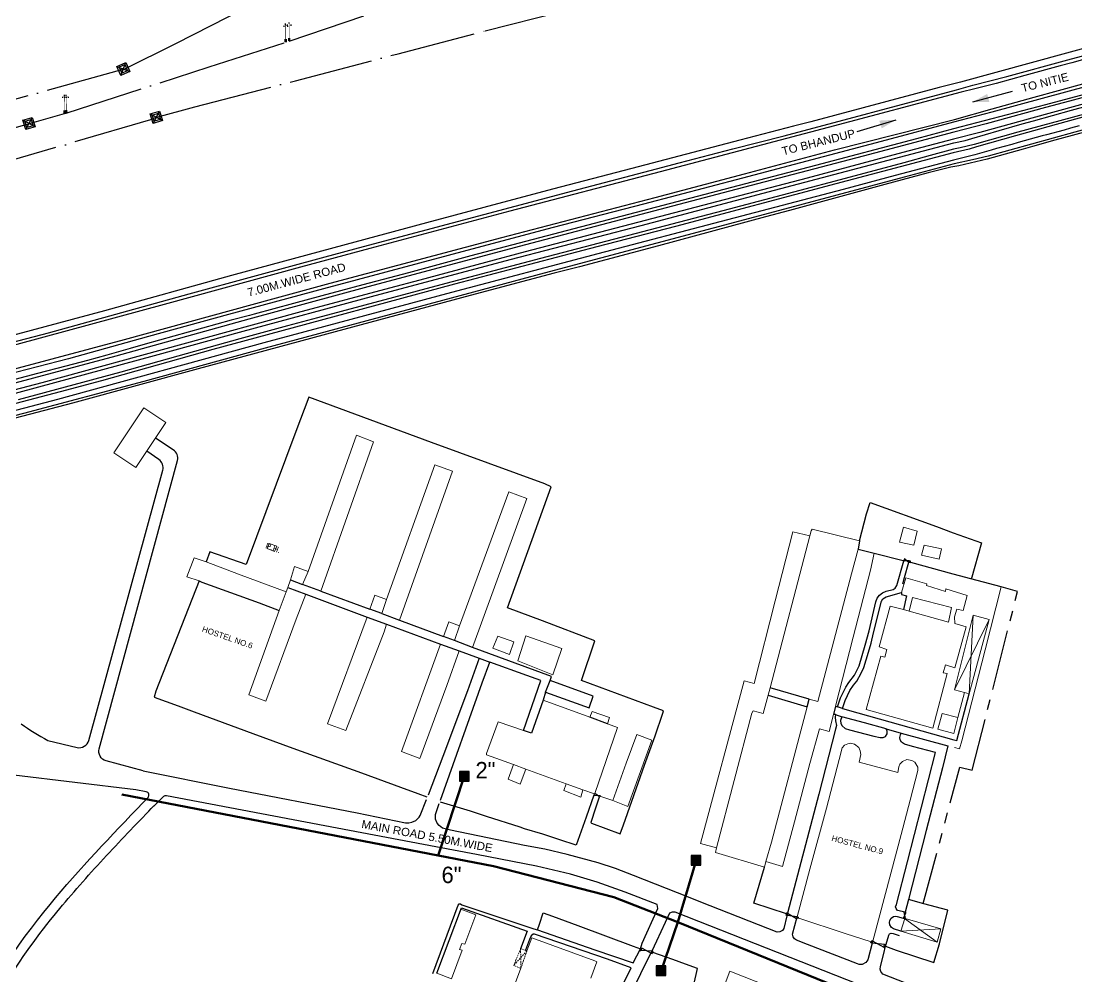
# Model space of a CAD drawing. Header units: millimetres. Extents: x 783 to 2788, y -521 to 1643.
# Drawn here: x 1345.2 to 1667, y 796.4 to 1087.6 of the extents above; entities that cross this region are included whole.
import ezdxf

# ---------------------------------------------------------------- set-up
doc = ezdxf.new("R2010")
doc.units = ezdxf.units.MM
for name, pattern in [('ACAD_ISO04W100', [30, 24, -3, 0, -3]), ('DASHED', [0.75, 0.5, -0.25]), ('PHANTOM2', [31.75, 15.875, -3.175, 3.175, -3.175, 3.175, -3.175])]:
    doc.linetypes.add(name, pattern=pattern)
for name, color, linetype, lineweight in [('Building', 1, 'Continuous', 9), ('Shed', 12, 'DASHED', 9), ('Water Supply Line', 5, 'Continuous', 50)]:
    doc.layers.add(name, color=color, linetype=linetype, lineweight=lineweight)
for name, color, linetype in [('Compound Wall', 203, 'Continuous'), ('Electric Pole', 7, 'Continuous'), ('Fencing', 7, 'FENCELINE3'), ('Gate', 3, 'Continuous'), ('H.T.Line', 96, 'ACAD_ISO04W100'), ('Pipe Line', 211, 'Continuous'), ('Road', 7, 'Continuous'), ('Text Building', 7, 'Continuous'), ('Text Road', 3, 'Continuous'), ('Tower', 30, 'Continuous'), ('Water Line Dia Text', 7, 'Continuous'), ('Water Meter', 11, 'Continuous')]:
    doc.layers.add(name, color=color, linetype=linetype)
doc.styles.add('ROMAND', font='sanss___.ttf', dxfattribs={"height": 5})
doc.linetypes.add('FENCELINE3', pattern='A,0.5,-0.2,["X",Standard,S=0.1,R=0,X=-0.1,Y=-0.05],-0.25', length=0.95)

# ---------------------------------------------------------------- blocks, each defined once
blk = doc.blocks.new('ELEPOLE')
at = {"layer": 'Electric Pole', "color": 4, "linetype": 'Continuous'}
for points, const_width in [([(0, 10.07), (-1.54, 10.07)], 0.15), ([(0, 1.91), (0, 10.71)], 0.3), ([(0, 10.07), (1.54, 10.07)], 0.15)]:
    blk.add_lwpolyline(points, dxfattribs=dict(at, const_width=const_width))
at = {"layer": 'Electric Pole', "color": 16, "linetype": 'Continuous', "const_width": 0.15}
for points in [[(-1.4, 9.72), (-0.84, 9.72)], [(-1.4, 9.41), (-0.84, 9.41)], [(0.28, 11.36), (-0.28, 11.36)], [(0.28, 11.05), (-0.28, 11.05)], [(1.4, 9.72), (0.84, 9.72)], [(1.4, 9.41), (0.84, 9.41)]]:
    blk.add_lwpolyline(points, dxfattribs=at)
at = {"layer": 'Electric Pole', "color": 4, "linetype": 'Continuous'}
for points in [[(-1.12, 10.07), (-1.12, 9.41)], [(0, 10.71), (0, 11.36)], [(1.12, 10.07), (1.12, 9.41)]]:
    blk.add_lwpolyline(points, dxfattribs=at)
at = {"layer": 'Electric Pole', "color": 8, "linetype": 'Continuous', "const_width": 1.5}
blk.add_lwpolyline([(0, 0), (0, 1.91)], dxfattribs=at)
blk = doc.blocks.new('ARROWS')
blk.add_line((-0.25, 0), (0.25, 0))
blk.add_solid([(0.25, 0), (0.05, 0.05), (0.05, -0.05)])
at = {"flags": 1}
for tag in ['SLOPE', 'RATE']:
    blk.add_attdef(tag, (-0.3, -0.3), '', height=0.05, dxfattribs=at)
blk = doc.blocks.new('TOWER')
at = {"layer": 'Tower'}
for p, q in [((0, 0), (6, 6)), ((6, 0), (0, 6))]:
    blk.add_line(p, q, dxfattribs=at)
for points in [[(0, 6), (6, 6), (6, 0), (0, 0)], [(1, 5), (5, 5), (5, 1), (1, 1)]]:
    blk.add_lwpolyline(points, close=True, dxfattribs=at)
blk = doc.blocks.new('ACAD-Master Plan')
at = {"layer": 'Building'}
blk.add_lwpolyline([(-1046.87, 1246.97), (-1040.21, 1242.45), (-1049.31, 1228.78), (-1056.02, 1233.28)], close=True, dxfattribs=at)
at = {"layer": 'Building', "linetype": 'Continuous'}
for points in [[(-992.98, 1191.05), (-976.93, 1236.59), (-982.09, 1238.57), (-996.84, 1197.06)], [(-972.99, 1188.58), (-958.18, 1229.56), (-952.83, 1227.6), (-969.01, 1182.21)], [(-946.72, 1173.91), (-930.18, 1219.33), (-935.64, 1221.33), (-950.72, 1180.49)], [(-843.96, 1207.95), (-843.54, 1209.5), (-843.19, 1209.96), (-828.73, 1206.42)], [(-872.36, 1112.84), (-877.26, 1114.16), (-863.96, 1163.76), (-860.93, 1162.91), (-854.44, 1188.1), (-849.05, 1209.14), (-843.96, 1207.95)], [(-843.96, 1207.95), (-856.05, 1161.58)], [(-844.09, 1158.13), (-841.51, 1157.46), (-831.26, 1196.4), (-829.18, 1203.92)], [(-1027.93, 1199.99), (-1031.57, 1201.28), (-1033.84, 1195.47), (-1030.09, 1194.22)], [(-824.27, 1202.64), (-825.46, 1197.52), (-830.72, 1177.03), (-836.07, 1156.02)], [(-1003.5, 1190.87), (-1018.09, 1196.23), (-1027.93, 1199.99)], [(-1002.22, 1194.48), (-1001.01, 1198.6), (-996.84, 1197.06)], [(-1003.07, 1192.19), (-1002.22, 1194.48)], [(-998.54, 1193.1), (-996.84, 1197.06)], [(-815.97, 1190.64), (-814.67, 1195.14), (-808.3, 1193.33), (-808.35, 1192.76), (-802.55, 1191), (-802.44, 1191.74), (-795.96, 1189.77), (-797.17, 1185.22), (-799.08, 1185.56), (-799.84, 1183.23), (-799.74, 1181.18), (-796.22, 1180.24), (-799.68, 1167.73), (-802.52, 1168.58), (-803.25, 1166.24), (-802.1, 1165.95), (-806.44, 1149.35), (-826.71, 1154.97), (-822.32, 1171.29), (-821.05, 1171), (-820.48, 1173.28), (-822.77, 1174.07), (-819.4, 1186.47), (-815.32, 1185.45)], [(-1005.63, 1185.21), (-1003.5, 1190.87)], [(-1003.5, 1190.87), (-1003.07, 1192.19)], [(-1005.63, 1185.21), (-1014.89, 1159.47), (-1009.74, 1157.57), (-1000.43, 1182.53), (-997.51, 1190.16)], [(-972.99, 1188.58), (-976.52, 1189.81), (-978.04, 1185.55)], [(-972.99, 1188.58), (-974.41, 1184.25)], [(-813.65, 1185), (-815.32, 1185.45)], [(-978.79, 1183.2), (-990.89, 1150.62), (-985.36, 1148.63), (-973.67, 1178.7), (-972.95, 1181.07)], [(-955.53, 1177.24), (-953.98, 1181.72), (-950.72, 1180.49)], [(-950.72, 1180.49), (-952.27, 1176.03)], [(-950.83, 1172.92), (-954.59, 1162.28), (-962.74, 1140.07), (-968.35, 1142.26), (-956.44, 1174.96)], [(-872.36, 1112.84), (-861.55, 1153.9), (-861.2, 1154.58), (-858.1, 1153.84), (-856.61, 1159.36)], [(-856.05, 1161.58), (-856.61, 1159.36)], [(-925.21, 1157.84), (-910.94, 1152.66)], [(-844.72, 1155.83), (-855.56, 1114.54), (-857.3, 1108.69)], [(-857.3, 1108.69), (-852.25, 1107.21), (-848.61, 1120.77), (-843.88, 1138.56), (-840.96, 1149.12), (-838.04, 1148.35), (-836.71, 1153.45)], [(-931.14, 1148.64), (-938.94, 1151.29), (-942.43, 1141.65), (-942.44, 1141.19), (-934.27, 1138.23)], [(-905.57, 1150.69), (-902.53, 1149.54), (-909.43, 1129.4)], [(-824.74, 1084.44), (-820.87, 1098.93), (-816.11, 1116.93), (-813.32, 1127.36), (-810.96, 1136.38), (-811.04, 1137.48), (-811.95, 1138.94), (-812.81, 1139.51), (-814.32, 1139.75), (-815.63, 1139.22), (-816.44, 1138.36), (-816.76, 1137.51), (-817.08, 1135.84), (-828.86, 1138.95), (-828.42, 1141.35), (-828.55, 1142.41), (-828.93, 1143.46), (-830.28, 1144.48), (-831.5, 1144.72), (-832.36, 1144.6), (-833.38, 1144.11), (-834.01, 1143.32), (-835.01, 1139.74), (-838.85, 1125), (-843.96, 1106.33), (-847.82, 1091.88)], [(-934.27, 1138.23), (-935.91, 1133.8), (-932.16, 1132.29), (-930.5, 1136.88)], [(-930.5, 1136.88), (-934.27, 1138.23)], [(-918.15, 1132.39), (-930.5, 1136.88)], [(-918.15, 1132.39), (-918.94, 1130.35), (-913.7, 1128.34), (-913.09, 1130.5)], [(-913.09, 1130.5), (-918.15, 1132.39)], [(-909.53, 1129.27), (-913.09, 1130.5)], [(-872.36, 1112.84), (-872.69, 1111.4), (-857.78, 1106.98)], [(-857.3, 1108.69), (-857.78, 1106.98)], [(-825.51, 1084.35), (-832.88, 1086.7), (-847.54, 1091.55)], [(-930.15, 1081.45), (-928.67, 1085.46), (-909.49, 1078.46), (-908.83, 1078.13), (-910.64, 1073.14)], [(-932, 1076.15), (-936.33, 1064.48)]]:
    blk.add_lwpolyline(points, dxfattribs=at)
for points in [[(-815.41, 1210.53), (-816.57, 1206.03), (-812.24, 1205.06), (-811.2, 1209.37)], [(-1008.74, 1205.62), (-1006.41, 1204.76), (-1007.1, 1203.21), (-1009.32, 1204.06)], [(-809.02, 1205.13), (-809.86, 1202), (-804.48, 1200.84), (-803.77, 1203.97)], [(-813.65, 1185), (-801.7, 1181.68), (-800.69, 1186.1), (-812.64, 1189.16)], [(-939.05, 1177.41), (-934.11, 1175.59), (-935.47, 1171.73), (-940.55, 1173.66)], [(-930.48, 1177.51), (-919.46, 1173.58), (-922.26, 1165.6), (-932.95, 1169.82)], [(-798.79, 1152.58), (-800.07, 1147.75), (-804.89, 1149.01), (-803.6, 1153.81)], [(-957.61, 1074.68), (-950.27, 1094.21), (-945.71, 1092.49), (-949.08, 1083.54), (-949.94, 1083.71), (-950.67, 1081.92), (-949.86, 1081.63), (-953.17, 1072.96)], [(-868.25, 1075.25), (-841.28, 1064.61), (-843.59, 1058.75), (-870.57, 1069.39)]]:
    blk.add_lwpolyline(points, close=True, dxfattribs=at)
at = {"layer": 'Building'}
for points in [[(-785.63, 1192.39), (-790.46, 1173.23), (-797.63, 1145.5), (-798.25, 1143), (-799.87, 1143.48)], [(-799.81, 1161.03), (-794.12, 1183.77)], [(-789.27, 1182.46), (-799.81, 1161.03)], [(-795.35, 1159.76), (-794.12, 1183.77)], [(-789.27, 1182.46), (-795.35, 1159.76)], [(-794.12, 1183.77), (-789.27, 1182.46)], [(-796.76, 1160.15), (-799.81, 1161.03)], [(-798.79, 1152.58), (-796.76, 1160.15)], [(-796.76, 1160.15), (-795.35, 1159.76)]]:
    blk.add_lwpolyline(points, dxfattribs=at)
at = {"layer": 'Compound Wall', "linetype": 'Continuous'}
for points in [[(-908.14, 1128.28), (-909.26, 1125), (-910.7, 1120.63), (-910.6, 1120.47), (-910.45, 1120.36), (-901.73, 1117.17), (-900.72, 1119.89), (-894.3, 1138.01), (-891.08, 1146.98), (-888.67, 1153.95), (-888.5, 1154.59), (-891.61, 1155.69), (-913.48, 1163.87), (-909.43, 1175.98), (-925.36, 1182), (-936.09, 1186), (-922.79, 1222.86), (-924.71, 1223.78), (-959.26, 1236.41), (-996.58, 1250.2), (-1000.54, 1239.73), (-1015.74, 1199.25), (-1026.75, 1203.04), (-1027.93, 1199.99)], [(-828.73, 1206.42), (-829.18, 1203.92)], [(-1030.09, 1194.22), (-1043.27, 1160.65), (-1043.81, 1158.81), (-1036.49, 1156.1), (-1031.52, 1154.28), (-1013.65, 1147.71), (-1001.48, 1143.27), (-980.53, 1135.68), (-968.67, 1131.34), (-963.4, 1129.41), (-960.7, 1128.36)], [(-1030.09, 1194.22), (-1029.26, 1193.79), (-1011.72, 1187.49), (-1005.63, 1185.21)]]:
    blk.add_lwpolyline(points, dxfattribs=at)
at = {"layer": 'Compound Wall', "linetype": 'PHANTOM2'}
for points in [[(-829.18, 1203.92), (-824.27, 1202.64)], [(-824.27, 1202.64), (-815.45, 1200.39), (-815.27, 1200.28)], [(-785.63, 1192.39), (-800.23, 1196.29), (-813.16, 1199.85)], [(-809.39, 1095.91), (-798.17, 1137.42), (-794.47, 1136.56), (-787.53, 1163.57), (-780.59, 1191.02), (-785.63, 1192.39)]]:
    blk.add_lwpolyline(points, dxfattribs=at)
at = {"layer": 'Fencing', "linetype": 'FENCELINE3'}
for points in [[(-828.73, 1206.42), (-826.67, 1214.64), (-825.57, 1218.12), (-805.34, 1210.81), (-800.19, 1208.9), (-791.63, 1205.81), (-794.74, 1194.66)], [(-909.74, 1128.92), (-912.1, 1122.17), (-915.18, 1113.64), (-915.73, 1113.86), (-919.53, 1115.07), (-925.32, 1117.01), (-930.85, 1118.67), (-932.17, 1119.13), (-942.43, 1122.39), (-947.38, 1123.99), (-956.45, 1126.81)], [(-926.9, 1087.87), (-926.35, 1089.62), (-925.22, 1093.09), (-922.36, 1092.02), (-914.67, 1089.21), (-897.76, 1082.93), (-895.57, 1082.07)], [(-900.18, 933.89), (-869.09, 930.04), (-867.51, 938.9), (-865.72, 948.41), (-864.18, 956.82), (-860.32, 977.36), (-844.2, 974.62), (-842.57, 982.27), (-839.2, 1000.11), (-837.03, 1011.41), (-832.25, 1035.96), (-843.68, 1038.91), (-859.14, 1042.83), (-856.44, 1055.2), (-881.32, 1062.03), (-878.18, 1076.09), (-881.8, 1077.37), (-885.71, 1078.81), (-889.78, 1080.23), (-891.79, 1080.96)]]:
    blk.add_lwpolyline(points, dxfattribs=at)
at = {"layer": 'Gate', "linetype": 'Continuous'}
for points in [[(-814.85, 1200.82), (-815.1, 1200.92), (-815.27, 1200.28)], [(-815.04, 1200.3), (-814.85, 1200.82)], [(-814.85, 1200.82), (-813.73, 1199.92)], [(-815.27, 1200.28), (-815.04, 1200.3)], [(-813.59, 1200.29), (-815.04, 1200.3)], [(-813.73, 1199.92), (-813.37, 1199.77), (-813.21, 1200.25), (-813.59, 1200.29)], [(-813.59, 1200.29), (-813.73, 1199.92)], [(-909.74, 1128.92), (-907.87, 1128.86), (-908.05, 1128.42), (-909.44, 1129.43), (-909.53, 1129.27)], [(-909.53, 1129.27), (-909.74, 1128.92)], [(-850.87, 1092.25), (-851.1, 1092.38), (-851.02, 1092.71)], [(-850.7, 1092.96), (-850.94, 1093.04), (-851.02, 1092.71)], [(-850.7, 1092.96), (-850.87, 1092.25)], [(-847.82, 1091.88), (-850.87, 1092.25)], [(-850.7, 1092.96), (-847.94, 1091.34)], [(-814.87, 1093.21), (-814.69, 1093.05), (-815.46, 1091.44)], [(-815.06, 1091.36), (-815.46, 1091.44)], [(-814.87, 1093.21), (-815.23, 1093.26), (-814.88, 1091.32)], [(-814.88, 1091.32), (-815.06, 1091.36)], [(-824.89, 1083.77), (-825.36, 1083.91), (-825.05, 1084.6), (-824.74, 1084.44)], [(-895.57, 1082.07), (-895.72, 1081.61), (-895.44, 1081.55)], [(-895.57, 1082.07), (-895.4, 1082.42), (-895.07, 1082.33)], [(-895.44, 1081.55), (-895.07, 1082.33)], [(-892.1, 1081.34), (-895.44, 1081.55)], [(-895.07, 1082.33), (-892.28, 1080.76)], [(-892.1, 1081.34), (-892.28, 1080.76)], [(-892.28, 1080.76), (-891.95, 1080.62), (-891.69, 1081.28), (-892.1, 1081.34)], [(-824.89, 1083.77), (-824.74, 1084.44)], [(-821.11, 1083.38), (-824.89, 1083.77)], [(-824.74, 1084.44), (-821.41, 1082.57)], [(-821.41, 1082.57), (-821.17, 1082.42), (-820.69, 1083.46)], [(-821.41, 1082.57), (-821.11, 1083.38)], [(-821.11, 1083.38), (-820.69, 1083.46)]]:
    blk.add_lwpolyline(points, dxfattribs=at)
blk.add_lwpolyline([(-847.94, 1091.34), (-847.81, 1091.87), (-847.49, 1091.69), (-847.67, 1091.2)], close=True, dxfattribs=at)
at = {"layer": 'H.T.Line'}
for points in [[(-1052.94, 1350.15), (-1037.17, 1357.94), (-1006.93, 1373.42), (-978.86, 1387.65), (-953.77, 1400.51), (-941.92, 1406.17), (-929.78, 1412.29), (-922.59, 1416), (-882.24, 1436.43), (-871.59, 1441.93)], [(-1123.93, 1321.71), (-1083.91, 1333.01), (-1071.11, 1336.67), (-1070.55, 1336.7), (-1027.01, 1350.82), (-1002.62, 1358.69), (-939.68, 1379.95)], [(-1042.97, 1335.47), (-1031.41, 1338.64), (-1000.73, 1346.63), (-969.42, 1354.84), (-942.89, 1361.83), (-901.57, 1372.34), (-851.04, 1385.22), (-837.62, 1388.71), (-823.85, 1392.21), (-808.6, 1396.14), (-804.75, 1397.01)], [(-1053.27, 1350.01), (-1094.16, 1338.72), (-1142.5, 1325.55), (-1177.04, 1316.47), (-1199.77, 1310.38), (-1204.79, 1309.16), (-1214.43, 1306.64), (-1224.54, 1303.96), (-1229.36, 1302.72), (-1236.8, 1300.74), (-1241.2, 1299.54), (-1244.95, 1298.56)], [(-1043.22, 1335.39), (-1044.91, 1334.68), (-1088.73, 1321.9), (-1121.1, 1312.53), (-1154.75, 1302.98), (-1203.57, 1289.16), (-1215.47, 1286.13), (-1238.26, 1279.81), (-1244.14, 1278.25), (-1256.61, 1274.83), (-1269.2, 1271.52), (-1282.1, 1268), (-1303.2, 1262.31), (-1312.99, 1259.63)]]:
    blk.add_lwpolyline(points, dxfattribs=at)
at = {"layer": 'Pipe Line'}
for points in [[(-1089.79, 1250.38), (-1043.64, 1262.87), (-1016.62, 1270.32), (-977.56, 1280.89), (-935.3, 1292.1), (-895.29, 1302.55), (-854.64, 1313.27), (-800.04, 1327.72), (-796.57, 1328.44), (-794.53, 1329.05), (-786.17, 1331.47), (-779.2, 1333.45), (-775.79, 1334.41), (-764.11, 1337.61), (-759.33, 1338.94)], [(-748.54, 1345.57), (-772.04, 1339.31), (-800.08, 1332.01), (-811.44, 1328.95), (-842.22, 1320.84), (-867.84, 1314.07), (-947.21, 1293.24), (-966.27, 1288.1), (-970.13, 1287.11), (-980.19, 1284.41), (-986.99, 1282.62), (-992.7, 1281.06), (-1001.3, 1278.76), (-1013.27, 1275.5), (-1014.72, 1275.13), (-1020.3, 1273.61), (-1046.52, 1266.34), (-1051.09, 1265.05), (-1058.19, 1263.03), (-1064.06, 1261.4), (-1070.69, 1259.68), (-1079.33, 1257.39), (-1098.67, 1252.34)], [(-749.76, 1344.46), (-764.8, 1340.37), (-772.04, 1338.48), (-790.2, 1333.48), (-800.03, 1330.98), (-827.67, 1323.67), (-868.4, 1312.94), (-930.59, 1296.65), (-978.62, 1283.79), (-1014.94, 1273.97), (-1055.49, 1262.69), (-1092.39, 1252.84)], [(-758.89, 1345.07), (-773.12, 1341.22), (-788.45, 1337.04), (-800.17, 1334.04), (-822.2, 1328.06), (-864.44, 1316.95), (-894.61, 1309.05), (-922.14, 1301.92), (-943.93, 1296.13), (-992.15, 1283.22), (-1021.11, 1275.39), (-1045.52, 1268.68), (-1069.86, 1261.92), (-1088.77, 1256.95)], [(-761.85, 1332.83), (-764.49, 1332.14), (-766.41, 1331.59), (-771.78, 1330.13), (-773.15, 1329.79), (-776.72, 1328.78), (-780.44, 1327.76), (-782.37, 1327.2), (-786.99, 1325.92), (-788.62, 1325.44), (-793.63, 1324.04), (-800.17, 1322.41), (-817.87, 1317.71), (-833.77, 1313.52), (-868.96, 1304.2), (-908.53, 1293.86), (-953.17, 1282.09), (-1010.3, 1266.74), (-1073.2, 1249.46), (-1149.58, 1229.47)], [(-760.17, 1336.43), (-780.48, 1330.91), (-793.79, 1327.19), (-798.06, 1326.2), (-800.14, 1325.79), (-807.25, 1323.84), (-815.3, 1321.57), (-834.64, 1316.43), (-846.98, 1313.19), (-870.39, 1306.99), (-925.96, 1292.47), (-956.38, 1284.39), (-993.99, 1274.35), (-1003.13, 1271.89), (-1017.68, 1267.93), (-1034.05, 1263.43), (-1053.97, 1257.78), (-1085.23, 1249.43)], [(-757.52, 1331.61), (-769.2, 1328.47), (-776.02, 1326.61), (-778.87, 1325.8), (-789.84, 1322.76), (-798.53, 1320.65), (-800.95, 1320.25), (-807.83, 1318.54), (-821.01, 1315.02), (-850.09, 1307.11), (-857.42, 1305.15), (-890.01, 1296.27), (-914.14, 1289.95), (-921.82, 1287.98), (-947.49, 1281.17), (-988.59, 1270.15), (-1030.33, 1258.85), (-1068.67, 1248.36), (-1110.32, 1237.52), (-1161.17, 1224.15), (-1199.7, 1213.91)], [(-751.57, 1334.06), (-763.1, 1330.94), (-789.55, 1323.62), (-794.33, 1322.49), (-799.94, 1321.26), (-815.15, 1317.24), (-856.19, 1306.3), (-924.87, 1287.93), (-1009.94, 1265.08), (-1046.87, 1254.97), (-1083.6, 1245.18), (-1118.92, 1236.04), (-1150.27, 1227.79), (-1168.86, 1222.86), (-1199.46, 1214.81)], [(-745.16, 1360.61), (-765.64, 1355.06), (-797.99, 1346.15), (-799.25, 1345.9), (-804.49, 1344.56), (-843.66, 1334.12), (-848.9, 1332.78), (-865.23, 1328.46), (-898.22, 1319.89), (-922.33, 1313.61), (-943.32, 1307.98), (-960.77, 1303.27), (-989.04, 1295.71), (-1020.16, 1287.26), (-1058.88, 1276.53), (-1091.22, 1267.83)], [(-1099.04, 1263.76), (-1075.97, 1269.77), (-1033.09, 1281.66), (-1013.69, 1286.97), (-991.66, 1292.94), (-979.91, 1296.09), (-916.19, 1313.08), (-890.7, 1319.76), (-883.71, 1321.57), (-867.4, 1325.84), (-851.77, 1329.87), (-799.22, 1343.83), (-794.19, 1345.23), (-783.92, 1347.94), (-765.32, 1352.98), (-747.52, 1357.74)]]:
    blk.add_lwpolyline(points, dxfattribs=at)
at = {"layer": 'Pipe Line', "linetype": 'Continuous'}
for points in [[(-747.11, 1343.14), (-762.55, 1338.98), (-776.3, 1335.21), (-792.09, 1330.82), (-800.13, 1328.84), (-815.61, 1324.71), (-844.77, 1316.98), (-874.25, 1309.22), (-894.06, 1303.98), (-930.67, 1294.47), (-942.78, 1291.25), (-962.74, 1285.89), (-972.01, 1283.42), (-1000.2, 1275.87), (-1035.07, 1266.32), (-1077.97, 1254.52), (-1112.21, 1245.64)], [(-754.78, 1337.1), (-768.82, 1333.25), (-773.87, 1331.84), (-781.21, 1329.81), (-793.1, 1326.47), (-795.4, 1325.8), (-800.25, 1324.64), (-835.97, 1315.22), (-884.89, 1302.25), (-908.8, 1296.02), (-952.18, 1284.6), (-1013.09, 1268.2), (-1025.85, 1264.71), (-1059.83, 1255.18), (-1072.44, 1251.86), (-1103.8, 1243.63)]]:
    blk.add_lwpolyline(points, dxfattribs=at)
at = {"layer": 'Road'}
for points in [[(-1352.78, 1189.6), (-1317.11, 1198.76), (-1293.27, 1204.78), (-1269.93, 1210.74), (-1235.85, 1219.32), (-1226.28, 1221.76), (-1216.46, 1224.41), (-1204.94, 1227.44), (-1197.79, 1229.28), (-1164.94, 1238.04), (-1107.3, 1253.22), (-1052.82, 1267.75), (-1007.58, 1280.19), (-990.13, 1284.93), (-937.75, 1298.9), (-891.07, 1311.08), (-863.87, 1318.23), (-836.36, 1325.58), (-799.86, 1334.81), (-788.33, 1338.1), (-775.49, 1341.65), (-760.75, 1345.63)], [(-759.38, 1353.37), (-764.05, 1352.08), (-767.63, 1351.13), (-778.42, 1348.2), (-787.16, 1345.79), (-793.66, 1344.15), (-797.82, 1343.16), (-838.31, 1332.33), (-889.57, 1318.87), (-935.36, 1306.88), (-977.98, 1295.49), (-999.16, 1289.77), (-1040.69, 1278.43), (-1092.87, 1264.29)], [(-761.74, 1059.94), (-763.19, 1056.64), (-764.06, 1054.9), (-765.1, 1054), (-765.84, 1053.62), (-767.04, 1053.28), (-768.74, 1053.26), (-771.97, 1054.41), (-799.67, 1065.68), (-801.62, 1066.51), (-821.65, 1074.36), (-822.29, 1075.22), (-822.46, 1075.89), (-822.36, 1076.71), (-821.31, 1080.63), (-820.82, 1082.87)]]:
    blk.add_lwpolyline(points, dxfattribs=at)
at = {"layer": 'Road', "linetype": 'Continuous'}
for points in [[(-1047.14, 1136.3), (-1058.41, 1139.38, -0.413719), (-1060.51, 1143.06), (-1036.68, 1230.88, 0.324718), (-1037.93, 1234.18), (-1043.34, 1237.75)], [(-1076.19, 1145.57), (-1067.28, 1143.46, 0.404093), (-1063.69, 1145.59), (-1041.15, 1227.93, 0.315238), (-1042.3, 1231.17), (-1045.98, 1233.78)], [(-1047.24, 1126.57), (-1045.63, 1128.24, 0.596446), (-1046.16, 1129.92), (-1049.32, 1130.52)], [(-895.57, 1082.07), (-894.97, 1083.85), (-890.21, 1094.4), (-890.49, 1095.56), (-900.16, 1099.39), (-908.69, 1102.43), (-916.88, 1104.85), (-927.19, 1107.3), (-945.47, 1110.81), (-957.86, 1113.13), (-987.99, 1118.84), (-1039.99, 1128.74, 0.241973), (-1040.87, 1128.48), (-1043.77, 1125.71)]]:
    blk.add_lwpolyline(points, format="xyb", dxfattribs=at)
for points in [[(-835.52, 1155.78), (-834.53, 1158.57), (-832.9, 1161.78), (-832.02, 1163.21), (-830.28, 1165.53), (-828.91, 1168.36), (-827.02, 1174.63), (-825.88, 1178.99), (-823.81, 1187.79), (-823.38, 1188.91), (-822.69, 1189.81), (-821.73, 1190.58), (-820.63, 1191.03), (-818.5, 1191.58), (-817.88, 1191.96), (-817.4, 1192.76), (-815.27, 1200.28)], [(-815.59, 1193.33), (-815.03, 1195.2), (-813.73, 1199.92)], [(-1002.22, 1194.48), (-998.54, 1193.1)], [(-1003.07, 1192.19), (-997.51, 1190.16)], [(-992.98, 1191.05), (-998.54, 1193.1)], [(-992.98, 1191.05), (-978.04, 1185.55)], [(-997.51, 1190.16), (-978.79, 1183.2)], [(-834, 1155.31), (-833.17, 1157.76), (-831.77, 1160.81), (-830.63, 1162.48), (-829.63, 1163.7), (-828.25, 1166.04), (-827.44, 1167.83), (-826.02, 1172.5), (-825.22, 1175.22), (-824.49, 1178.34), (-822.12, 1188.08), (-821.67, 1188.75), (-820.69, 1189.3), (-815.97, 1190.64)], [(-815.97, 1190.64), (-815.97, 1190.07), (-814.42, 1189.61), (-815.32, 1185.45)], [(-974.41, 1184.25), (-978.04, 1185.55)], [(-974.41, 1184.25), (-969.01, 1182.21)], [(-978.79, 1183.2), (-972.95, 1181.07)], [(-972.95, 1181.07), (-956.44, 1174.96)], [(-969.01, 1182.21), (-955.53, 1177.24)], [(-956.44, 1174.96), (-950.83, 1172.92)], [(-952.27, 1176.03), (-955.53, 1177.24)], [(-946.72, 1173.91), (-952.27, 1176.03)], [(-950.83, 1172.92), (-944.7, 1170.68)], [(-923.11, 1163.86), (-922.7, 1165.04), (-946.72, 1173.91)], [(-944.7, 1170.68), (-948.28, 1160.74), (-955.74, 1140.65), (-960.28, 1128.92)], [(-956.49, 1127.43), (-943.76, 1163.16), (-941.48, 1169.47)], [(-944.7, 1170.68), (-941.48, 1169.47)], [(-931.14, 1148.64), (-925.94, 1163.81), (-930.18, 1165.41), (-941.48, 1169.47)], [(-924.45, 1160.33), (-923.11, 1163.86)], [(-924.45, 1160.33), (-911.17, 1155.52), (-910, 1159.05), (-923.11, 1163.86)], [(-924.45, 1160.33), (-925.21, 1157.84)], [(-856.61, 1159.36), (-844.72, 1155.83)], [(-844.09, 1158.13), (-856.05, 1161.58)], [(-834, 1155.31), (-829.27, 1154.03), (-800.06, 1145.8), (-799.12, 1145.59), (-795.35, 1159.76)], [(-925.21, 1157.84), (-928.8, 1147.78), (-931.14, 1148.64)], [(-844.72, 1155.83), (-844.09, 1158.13)], [(-836.07, 1156.02), (-836.71, 1153.45)], [(-836.07, 1156.02), (-835.52, 1155.78)], [(-834, 1155.31), (-835.52, 1155.78)], [(-905.57, 1150.69), (-910.94, 1152.66)], [(-836.14, 1153.45), (-836.2, 1152.71), (-836.09, 1151.59), (-835.81, 1150.14), (-836.05, 1148.99), (-841.14, 1129.26), (-850.7, 1092.96)], [(-836.14, 1153.45), (-836.71, 1153.45)], [(-836.14, 1153.45), (-834.21, 1152.78)], [(-834.21, 1152.78), (-834.55, 1151.62), (-834.44, 1150.73), (-834.04, 1150.02), (-833.14, 1149.24), (-831.81, 1148.78), (-824.43, 1146.9), (-822.45, 1146.48), (-821.55, 1146.48), (-820.84, 1146.8), (-820.34, 1147.62), (-820.35, 1148.4), (-820.62, 1149.09)], [(-820.62, 1149.09), (-827.26, 1150.97), (-834.21, 1152.78)], [(-820.62, 1149.09), (-816.04, 1147.77)], [(-814.87, 1093.21), (-817.22, 1093.79), (-817.65, 1094.36), (-817.76, 1094.89), (-817.55, 1095.6), (-814.15, 1108.6), (-805.66, 1141.89), (-812.61, 1143.73), (-815.05, 1144.44), (-815.99, 1145.1), (-816.39, 1145.81), (-816.47, 1146.49), (-816.29, 1147.27), (-816.04, 1147.77)], [(-816.04, 1147.77), (-801.84, 1143.94), (-803.52, 1137.24), (-808.47, 1118.12), (-813.81, 1097.14)], [(-1047.14, 1136.3), (-1020.83, 1131.06), (-981.89, 1123.48), (-967.14, 1120.53), (-966.15, 1120.5), (-965.23, 1120.67), (-964, 1121.21), (-962.98, 1122.18), (-962.64, 1122.69), (-960.76, 1127.64)], [(-1049.32, 1130.52), (-1086.51, 1135)], [(-850.9, 1092.15), (-851.89, 1088.31), (-852.29, 1087.7), (-853.1, 1087.23), (-853.91, 1087.12), (-874.25, 1095.19), (-884.27, 1099.13), (-897.63, 1104.44), (-903.16, 1106.52), (-908.46, 1108.28), (-917.92, 1110.86), (-924.68, 1112.41), (-930.86, 1113.62), (-953.43, 1118.27), (-955.85, 1118.85), (-956.88, 1119.62), (-957.52, 1120.4), (-957.97, 1121.55), (-958, 1122.39), (-958, 1123.06), (-956.93, 1126.36)], [(-851.02, 1092.71), (-860.95, 1095.99), (-857.78, 1106.98)], [(-958.84, 1074.55), (-951.11, 1095.4), (-950.84, 1095.78), (-950.4, 1095.81), (-949.96, 1095.54), (-929.3, 1088.55), (-928.08, 1088.22), (-926.9, 1087.87)], [(-957.61, 1074.68), (-950.12, 1094.59), (-930.03, 1087.51), (-932.07, 1082.1)], [(-820.82, 1082.87), (-817.59, 1081.72), (-806.08, 1077.92), (-804.43, 1083.64), (-801.82, 1093.84), (-809.16, 1095.84), (-813.81, 1097.14)], [(-813.81, 1097.14), (-814.87, 1093.21)], [(-905.97, 1051.96), (-904.92, 1052.19), (-903.75, 1052.65), (-902.31, 1053.69), (-901.69, 1054.65), (-901.22, 1056.04), (-901.15, 1057.5), (-901.65, 1059.73), (-901.69, 1061.43), (-901.34, 1062.78), (-900.72, 1063.78), (-892.77, 1079.93), (-891.99, 1081.44), (-890.57, 1084.54), (-886.62, 1093.03), (-885.82, 1093.38), (-885.05, 1093.39), (-832.73, 1072.74), (-799.78, 1059.59), (-762.27, 1044.44)], [(-824.89, 1083.77), (-826.23, 1078.73), (-826.81, 1077.88), (-827.95, 1077.29), (-828.83, 1077.29), (-829.39, 1077.49), (-844.64, 1083.4), (-848, 1084.76), (-848.56, 1085.18), (-848.97, 1085.72), (-849.2, 1086.57), (-847.82, 1091.88)], [(-816.16, 1087.45), (-818.44, 1088.19), (-819.06, 1088.62), (-819.52, 1089.42), (-819.63, 1090.08), (-819.53, 1090.71), (-819.11, 1091.38), (-818.39, 1091.94), (-817.88, 1091.99), (-817.31, 1091.97), (-815.46, 1091.44)], [(-815.46, 1091.44), (-815.06, 1091.36)], [(-926.9, 1087.87), (-909.46, 1081.82), (-897.81, 1077.81), (-895.57, 1082.07)], [(-910.22, 1053.61), (-911.15, 1055.15), (-911.42, 1057.04), (-911.19, 1058.61), (-910.3, 1060.15), (-909.09, 1061.19), (-908, 1061.73), (-906.44, 1062), (-906.44, 1062.04), (-904.88, 1063.22), (-898.37, 1076.32), (-905.61, 1078.97), (-927.8, 1086.58), (-928.26, 1086.57), (-928.83, 1086.03), (-929.32, 1084.93), (-930.54, 1081.63), (-930.15, 1081.45)], [(-820.69, 1083.46), (-819.88, 1086.27), (-819.61, 1086.61), (-819.16, 1086.85), (-818.52, 1086.72), (-816.69, 1086.17)], [(-824.89, 1083.77), (-824.74, 1084.44)], [(-820.82, 1082.87), (-820.69, 1083.46)]]:
    blk.add_lwpolyline(points, dxfattribs=at)
blk.add_arc((-1037.87, 1215.57), 79.8, 234.4082, 241.3037, dxfattribs=at)
at = {"layer": 'Road', "ltscale": 5}
blk.add_open_spline([(-1107.13, 1155.71), (-1109.06, 1156.03), (-1110.49, 1155.89), (-1112.49, 1155.89), (-1114, 1156.14), (-1118.29, 1155.42), (-1121.11, 1155.05), (-1126.63, 1154.71), (-1129.34, 1154.76), (-1133.05, 1155.26), (-1134.1, 1155.46), (-1136.2, 1155.95), (-1137.24, 1156.25), (-1140.29, 1157.32), (-1142.24, 1158.23), (-1144.86, 1159.87), (-1145.67, 1160.44), (-1147.27, 1161.73), (-1148.05, 1162.47), (-1149.53, 1164.05), (-1150.22, 1164.9), (-1151.8, 1167.06), (-1152.64, 1168.42), (-1153.98, 1170.94), (-1154.51, 1172.06), (-1155.25, 1173.82), (-1155.49, 1174.42), (-1155.97, 1175.65), (-1156.2, 1176.28), (-1156.91, 1178.2), (-1157.38, 1179.51), (-1158.44, 1182.15), (-1159.02, 1183.47), (-1160.42, 1186.04), (-1161.23, 1187.3), (-1162.61, 1188.89), (-1163.01, 1189.31), (-1163.83, 1190.09), (-1164.26, 1190.46), (-1165.58, 1191.51), (-1166.51, 1192.14), (-1169.58, 1193.91), (-1171.85, 1194.83), (-1175.45, 1195.96), (-1176.76, 1196.31), (-1179.69, 1197), (-1181.3, 1197.32), (-1184.5, 1197.85), (-1186.08, 1198.07), (-1190.78, 1198.59), (-1193.86, 1198.78), (-1199.06, 1198.97), (-1201.19, 1199.02), (-1205.25, 1199.09), (-1207.18, 1199.12), (-1213.05, 1199.27), (-1217.13, 1199.44), (-1225.35, 1199.52), (-1229.5, 1199.43), (-1236.76, 1198.63), (-1239.91, 1198.06), (-1244.37, 1196.69), (-1245.77, 1196.17), (-1248.05, 1195.15), (-1248.95, 1194.7), (-1250.69, 1193.7), (-1251.54, 1193.16), (-1253.99, 1191.44), (-1255.51, 1190.14), (-1259.77, 1185.95), (-1262.23, 1182.73), (-1266.71, 1175.85), (-1268.72, 1172.19), (-1272, 1165.87), (-1273.31, 1163.22), (-1275.14, 1159.53), (-1275.68, 1158.45), (-1276.77, 1156.3), (-1277.32, 1155.23), (-1278.95, 1152.04), (-1280.02, 1149.92), (-1282.69, 1144.38), (-1284.21, 1140.94), (-1286.63, 1133.75), (-1287.55, 1130), (-1288.05, 1125.22), (-1288.11, 1124.42), (-1288.19, 1122.76), (-1288.21, 1121.92), (-1288.15, 1119.75), (-1288.03, 1118.41), (-1287.53, 1116.04), (-1287.23, 1115.01), (-1286.56, 1113.47), (-1286.28, 1112.94), (-1285.69, 1111.94), (-1285.36, 1111.47), (-1284.05, 1109.76), (-1282.94, 1108.69), (-1281.12, 1107.17), (-1280.43, 1106.64), (-1279.12, 1105.69), (-1278.5, 1105.26), (-1277.26, 1104.42), (-1276.64, 1104.02), (-1274.78, 1102.83), (-1273.53, 1102.07), (-1269.82, 1099.9), (-1267.38, 1098.55), (-1263.54, 1096.35), (-1262.1, 1095.5), (-1258.19, 1093.05), (-1255.74, 1091.35), (-1252.06, 1088.5), (-1250.77, 1087.44), (-1248.25, 1085.26), (-1247.03, 1084.13), (-1243.49, 1080.63), (-1241.32, 1078.16), (-1238.38, 1073.99), (-1237.39, 1072.4), (-1235.89, 1069.52), (-1235.31, 1068.25), (-1234.3, 1065.62), (-1233.87, 1064.28), (-1233.03, 1061.04), (-1232.68, 1059.13), (-1232.21, 1054.83), (-1232.16, 1052.43), (-1232.45, 1047.62), (-1232.78, 1045.22), (-1233.81, 1040.3), (-1234.54, 1037.79), (-1236.27, 1032.82), (-1237.28, 1030.36), (-1240.22, 1023.73), (-1242.29, 1019.56), (-1245.09, 1013.58), (-1245.88, 1011.85), (-1248.14, 1006.59), (-1249.5, 1003.01), (-1251.15, 997.79), (-1251.6, 996.22), (-1252.44, 993.04), (-1252.82, 991.43), (-1253.52, 987.81), (-1253.82, 985.8), (-1254.11, 982.54), (-1254.17, 981.3), (-1254.2, 978.82), (-1254.16, 977.58), (-1253.9, 973.87), (-1253.53, 971.4), (-1251.83, 963.56), (-1249.85, 958.31), (-1244.71, 948.5), (-1241.56, 943.95), (-1234.5, 935.96), (-1230.61, 932.55), (-1222.14, 926.55), (-1217.57, 923.97), (-1210.46, 920.57), (-1208.17, 919.56), (-1203.99, 917.81), (-1202.13, 917.07), (-1198.31, 915.6), (-1196.35, 914.88), (-1190.85, 913.03), (-1187.26, 911.98), (-1180.09, 910.53), (-1176.51, 910.11), (-1170.86, 910.29), (-1168.72, 910.56), (-1164.58, 911.65), (-1162.59, 912.46), (-1160.08, 913.99), (-1159.46, 914.42), (-1158.21, 915.39), (-1157.6, 915.92), (-1156.44, 917.04), (-1155.89, 917.63), (-1154.31, 919.46), (-1153.36, 920.76), (-1151.88, 922.99), (-1151.32, 923.9), (-1150.25, 925.74), (-1149.75, 926.66), (-1148.3, 929.45), (-1147.43, 931.33), (-1144.89, 937.29), (-1143.46, 941.4), (-1141.37, 947.26), (-1140.72, 949.09), (-1139.57, 952.1), (-1139.1, 953.29), (-1138.12, 955.65), (-1137.61, 956.82), (-1136.01, 960.31), (-1134.87, 962.61), (-1131.24, 969.47), (-1128.57, 973.96), (-1124.02, 981.22), (-1122.23, 984), (-1119.32, 988.49), (-1118.2, 990.2), (-1115.97, 993.65), (-1114.86, 995.39), (-1111.61, 1000.68), (-1109.56, 1004.29), (-1107.01, 1009.68), (-1106.3, 1011.33), (-1105.18, 1014.24), (-1104.74, 1015.49), (-1103.96, 1018), (-1103.6, 1019.26), (-1102.62, 1023.06), (-1102.09, 1025.61), (-1100.79, 1032.68), (-1100.14, 1037.2), (-1098.98, 1043.93), (-1098.55, 1046.21), (-1097.71, 1049.93), (-1097.34, 1051.4), (-1096.11, 1055.72), (-1095.11, 1058.54), (-1092.77, 1064.09), (-1091.44, 1066.82), (-1085.64, 1077.45), (-1080.14, 1085), (-1071.99, 1095.04), (-1069.66, 1097.79), (-1064.94, 1103.2), (-1062.55, 1105.87), (-1055.29, 1113.78), (-1050.35, 1118.93), (-1044.29, 1125.2), (-1043.77, 1125.71), (-1043.77, 1125.71)], degree=3, knots=[0, 0, 0, 0, 2.192161, 2.192161, 6.576483, 6.576483, 15.345128, 15.345128, 24.113773, 24.113773, 27.604757, 27.604757, 31.095742, 31.095742, 38.077712, 38.077712, 41.412367, 41.412367, 45.08324, 45.08324, 48.754112, 48.754112, 53.915814, 53.915814, 57.7994, 57.7994, 59.784744, 59.784744, 61.770088, 61.770088, 65.740775, 65.740775, 69.711462, 69.711462, 73.682149, 73.682149, 75.156657, 75.156657, 76.631165, 76.631165, 79.580182, 79.580182, 86.001546, 86.001546, 89.63103, 89.63103, 94.227475, 94.227475, 98.823919, 98.823919, 108.016808, 108.016808, 114.393407, 114.393407, 120.146914, 120.146914, 131.653928, 131.653928, 143.160941, 143.160941, 152.317375, 152.317375, 156.647834, 156.647834, 159.555877, 159.555877, 162.46392, 162.46392, 168.280006, 168.280006, 179.819168, 179.819168, 191.358329, 191.358329, 199.573788, 199.573788, 203.035491, 203.035491, 206.497194, 206.497194, 213.4206, 213.4206, 224.411994, 224.411994, 235.403388, 235.403388, 237.615793, 237.615793, 239.828198, 239.828198, 243.228912, 243.228912, 245.856367, 245.856367, 247.256728, 247.256728, 248.657089, 248.657089, 252.559667, 252.559667, 254.866646, 254.866646, 256.971563, 256.971563, 259.076479, 259.076479, 263.286312, 263.286312, 271.705978, 271.705978, 276.884859, 276.884859, 286.148274, 286.148274, 291.269698, 291.269698, 296.391122, 296.391122, 306.633971, 306.633971, 312.641173, 312.641173, 317.194326, 317.194326, 321.747479, 321.747479, 327.957812, 327.957812, 335.622058, 335.622058, 343.286304, 343.286304, 351.537371, 351.537371, 359.788437, 359.788437, 373.715123, 373.715123, 379.297012, 379.297012, 390.460789, 390.460789, 395.2166, 395.2166, 399.972411, 399.972411, 405.733064, 405.733064, 409.18834, 409.18834, 412.643616, 412.643616, 419.554168, 419.554168, 434.874083, 434.874083, 450.193997, 450.193997, 465.513911, 465.513911, 480.833825, 480.833825, 487.791533, 487.791533, 493.19874, 493.19874, 498.605946, 498.605946, 508.137383, 508.137383, 517.66882, 517.66882, 523.611239, 523.611239, 529.553658, 529.553658, 531.611184, 531.611184, 533.776689, 533.776689, 535.942194, 535.942194, 540.273204, 540.273204, 543.237771, 543.237771, 546.202339, 546.202339, 552.131474, 552.131474, 564.995771, 564.995771, 570.932563, 570.932563, 574.902568, 574.902568, 578.872573, 578.872573, 586.812582, 586.812582, 602.6926, 602.6926, 612.549117, 612.549117, 618.597267, 618.597267, 624.645417, 624.645417, 636.741716, 636.741716, 641.957515, 641.957515, 645.759777, 645.759777, 649.562038, 649.562038, 657.16656, 657.16656, 670.689127, 670.689127, 677.77922, 677.77922, 682.483116, 682.483116, 691.890909, 691.890909, 701.298702, 701.298702, 729.18143, 729.18143, 739.985603, 739.985603, 750.789777, 750.789777, 772.398124, 772.398124, 777.086325, 777.086325, 777.086325, 777.086325], dxfattribs=at)
blk.add_spline([(-1119.44, 1152.29), (-1134.04, 1152.34), (-1148.64, 1158.9), (-1158.14, 1172.76), (-1164.71, 1186.62), (-1180.04, 1193.91), (-1209.25, 1196.1), (-1247.95, 1191.73), (-1273.26, 1156.44), (-1285.03, 1124.32), (-1283.66, 1114.57), (-1277.14, 1108.06), (-1259.03, 1097.2), (-1248.16, 1089.24), (-1232.95, 1070.42), (-1229.32, 1056.67), (-1230.77, 1040.03), (-1243.86, 1008.77), (-1248.93, 994.3), (-1251.1, 980.55), (-1235.84, 942.11), (-1200.34, 919.68), (-1160.5, 917.51), (-1153.98, 925.47), (-1141.66, 955.14), (-1121.84, 990.25), (-1107.93, 1015.72), (-1099.82, 1053.92), (-1075.48, 1095.59), (-1047.24, 1126.57)], degree=3, dxfattribs=at)
at = {"layer": 'Shed', "linetype": 'Continuous'}
for points in [[(-905.57, 1150.69), (-905, 1152.56), (-910.25, 1154.45), (-910.94, 1152.66)], [(-903.97, 1127.24), (-907.96, 1128.63)], [(-816.16, 1087.45), (-814.99, 1091.34)], [(-805.07, 1084.07), (-815.06, 1091.36)], [(-814.88, 1091.32), (-803.94, 1088.13)], [(-816.16, 1087.45), (-803.94, 1088.13)], [(-803.94, 1088.13), (-805.07, 1084.07)], [(-805.07, 1084.07), (-816.16, 1087.45)]]:
    blk.add_lwpolyline(points, dxfattribs=at)
blk.add_lwpolyline([(-903.97, 1127.24), (-899.39, 1125.42), (-892.04, 1145.7), (-896.62, 1147.42), (-899.92, 1138.64)], close=True, dxfattribs=at)
at = {"layer": 'Shed', "linetype": 'DASHED'}
for points in [[(-934.15, 1077.05), (-932.07, 1082.1)], [(-930.15, 1081.45), (-934.15, 1077.05)], [(-932.07, 1082.1), (-932, 1076.15)], [(-932.07, 1082.1), (-930.15, 1081.45)], [(-930.15, 1081.45), (-932, 1076.15)], [(-932, 1076.15), (-934.15, 1077.05)]]:
    blk.add_lwpolyline(points, dxfattribs=at)
at = {"layer": 'Tower'}
for points in [[(-1055.13, 1350.99), (-1052.4, 1352.21)], [(-1053.91, 1348.26), (-1052.4, 1352.21)], [(-1052.4, 1352.21), (-1051.18, 1349.48)], [(-1053.91, 1348.26), (-1055.13, 1350.99)], [(-1055.13, 1350.99), (-1051.18, 1349.48)], [(-1051.18, 1349.48), (-1053.91, 1348.26)], [(-1044.98, 1336.49), (-1042.12, 1337.36)], [(-1044.11, 1333.62), (-1044.98, 1336.49)], [(-1044.98, 1336.49), (-1041.25, 1334.5)], [(-1044.11, 1333.62), (-1042.12, 1337.36)], [(-1042.12, 1337.36), (-1041.25, 1334.5)], [(-1041.25, 1334.5), (-1044.11, 1333.62)]]:
    blk.add_lwpolyline(points, dxfattribs=at)
for points in [[(-1052.65, 1351.55), (-1054.47, 1350.74), (-1053.66, 1348.92), (-1051.84, 1349.73)], [(-1042.45, 1336.74), (-1041.87, 1334.83), (-1043.78, 1334.25), (-1044.36, 1336.15)]]:
    blk.add_lwpolyline(points, close=True, dxfattribs=at)
for p, xscale, yscale, zscale, rotation in [((-1003.69, 1358.35), 0.4986116767408791, 0.4986116767408793, 0.4986131424546114, 0.07606261421786849), ((-1002.62, 1358.69), 0.49861226499353, 0.4986122649935299, 0.4986137230860695, 0.07554121447544525), ((-1071.11, 1336.67), 0.4985329620385151, 0.498532962038515, 0.498534776703568, 0.1377544697903481), ((-1070.55, 1336.7), 0.4985337188862345, 0.4985337188862345, 0.4985355356412791, 0.1370342331187057)]:
    blk.add_blockref('ELEPOLE', p, dxfattribs=dict(xscale=xscale, yscale=yscale, zscale=zscale, rotation=rotation))
at = {"layer": 'Text Road', "linetype": 'Continuous', "zscale": 24.93440742497292}
for p, xscale, yscale, rotation in [((-788.32, 1341.71), 24.93429770238323, 24.93429770238317, 194.786822305244), ((-823.57, 1332.92), 24.93429770238324, 24.93429770238318, 16.89070554243146)]:
    blk.add_blockref('ARROWS', p, dxfattribs=dict(at, xscale=xscale, yscale=yscale, rotation=rotation))
at = {"layer": 'Tower', "xscale": 0.4986994981610158, "yscale": 0.4986994981610157, "zscale": 0.4987010544790358, "rotation": 17.04342286842514}
blk.add_blockref('TOWER', (-1082.88, 1331.72), dxfattribs=at)
at = {"layer": 'Text Building', "linetype": 'Continuous', "style": 'ROMAND'}
for s, rotation, p in [('P.H.', 339.8545, (-1010.01, 1204.23)), ('HOSTEL NO.6', 340.848, (-1029.34, 1178.82)), ('HOSTEL NO.9', 344.8738, (-837.45, 1115.03))]:
    blk.add_text(s, height=1.75, rotation=rotation, dxfattribs=at).set_placement(p)
at = {"layer": 'Text Road', "linetype": 'Continuous', "style": 'ROMAND'}
for s, rotation, p in [('TO NITIE', 14.1867, (-779.09, 1343.09)), ('7.00M.WIDE ROAD', 14.9801, (-1014.96, 1280.8)), ('MAIN ROAD 5.50M.WIDE', 349.4391, (-980.73, 1118.95))]:
    blk.add_text(s, height=2.5, rotation=rotation, dxfattribs=at).set_placement(p)
at = {"layer": 'Text Road', "style": 'ROMAND'}
blk.add_text('TO BHANDUP', height=2.5, rotation=14.1901, dxfattribs=at).set_placement((-852.09, 1323.87))

msp = doc.modelspace()

# ---------------------------------------------------------------- hatches: boundary and pattern name
at = {"layer": 'Water Meter'}
for points in [[(1481.78, 858.99), (1478.78, 858.99), (1478.78, 855.99), (1481.78, 855.99)], [(1552.42, 833.39), (1549.42, 833.39), (1549.42, 830.39), (1552.42, 830.39)], [(1541.74, 799.79), (1538.74, 799.79), (1538.74, 796.79), (1541.74, 796.79)]]:
    msp.add_hatch(color=256, dxfattribs=at).paths.add_polyline_path(points)

# ---------------------------------------------------------------- linework, layer by layer
for points in [[(1481.78, 855.99), (1478.78, 858.99)], [(1552.42, 830.39), (1549.42, 833.39)], [(1541.74, 796.79), (1538.74, 799.79)]]:
    msp.add_lwpolyline(points, dxfattribs=at)
for points in [[(1478.78, 855.99), (1481.78, 855.99), (1481.78, 858.99), (1478.78, 858.99)], [(1549.42, 830.39), (1552.42, 830.39), (1552.42, 833.39), (1549.42, 833.39)], [(1538.74, 796.79), (1541.74, 796.79), (1541.74, 799.79), (1538.74, 799.79)]]:
    msp.add_lwpolyline(points, close=True, dxfattribs=at)
at = {"layer": 'Water Supply Line'}
for points in [[(1472.29, 833.38), (1480.28, 857.49)], [(2039.46, 619.94), (1949.6, 654.34), (1888.75, 679.4), (1837.14, 698.15), (1772.7, 722.57), (1696.98, 752.04), (1633.58, 777.17), (1545.34, 813.11), (1525.81, 820.74), (1489.17, 830.12), (1375.92, 852)], [(1550.92, 831.89), (1545.34, 813.11), (1540.24, 798.29)]]:
    msp.add_lwpolyline(points, dxfattribs=at)

# ---------------------------------------------------------------- block references
msp.add_blockref('ACAD-Master Plan', (2429.51, -277.14), dxfattribs=at)

# ---------------------------------------------------------------- texts
at = {"layer": 'Water Line Dia Text'}
for s, p in [('2"', (1483.68, 856.88)), ('6"', (1473.34, 824.98))]:
    msp.add_text(s, height=5, dxfattribs=at).set_placement(p)

doc.saveas('drawing.dxf')
